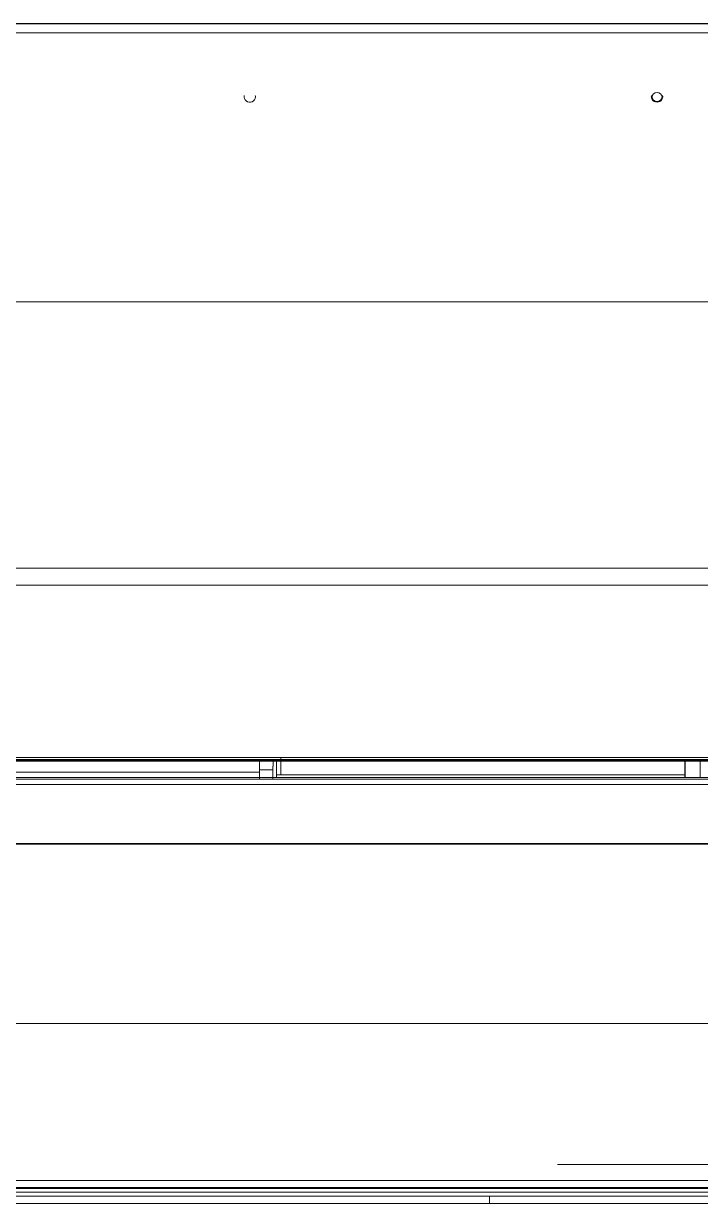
# Model space of a CAD drawing. Header units: millimetres. Extents: x 70151 to 230897, y 35202 to 113211.
# Drawn here: x 178696.6 to 178790.9, y 69091.2 to 69255.6 of the extents above; entities that cross this region are included whole.
import ezdxf

# ---------------------------------------------------------------- set-up
doc = ezdxf.new("R2010")
doc.units = ezdxf.units.MM
doc.header["$LTSCALE"] = 50
doc.layers.add('2-con', color=2, linetype='Continuous')
doc.layers.add('mark-B', color=2, linetype='Continuous', lineweight=20)

# ---------------------------------------------------------------- blocks, each defined once
blk = doc.blocks.new('무풍1WAY 대형')
at = {"layer": 'mark-B'}
for p, q in [((-19.43, -333.78), (-231.49, -333.78)), ((-231.46, -333.28), (-19.45, -333.28)), ((-116.06, -337.15), (-506.37, -337.15)), ((-539.75, -391.08), (539.72, -391.08)), ((-135.98, -391.08), (-135.98, -393.33)), ((-133.86, -393.33), (-133.86, -391.08)), ((-133.82, -393.33), (-133.82, -391.08)), ((-76.91, -393.33), (-76.91, -391.08)), ((-133.82, -391.43), (-76.91, -391.43)), ((-133.82, -391.43), (-76.91, -391.43)), ((-74.55, -392.13), (-76.41, -392.13)), ((-30.97, -391.81), (-74.55, -391.81)), ((289.26, -420.24), (-384.84, -420.24)), ((-551.7, -496.11), (0.01, -496.11)), ((-550.53, -496.13), (550.96, -496.13))]:
    blk.add_line(p, q, dxfattribs=at)
for centre, major_axis, ratio, start_param, end_param in [((-76.06, -409.24), (0, -26.39), 0.017455, 3.939688, 4.007011), ((-74.72, -409.24), (0, -26.39), 0.008727, 2.276174, 2.343498), ((-74.72, -409.24), (0, -26.89), 0.008727, 2.276175, 2.326024), ((-76.46, -352.47), (0, -72.2), 0.017455, 5.282413, 5.320859), ((-76.46, -352.47), (0, -72.2), 0.017455, 5.282413, 5.320859), ((-129.95, -485.91), (-0.797, 0), 0.913545, 3.141592, 6.283185), ((-129.95, -485.91), (-0.797, 0), 0.913545, 0, 0.258688), ((-129.95, -485.91), (-0.797, 0), 0.913545, 2.882802, 3.141592), ((-73.18, -485.91), (-0.797, 0), 0.913545, 2.882904, 6.283185), ((-73.18, -485.91), (-0.797, 0), 0.913545, 0, 0.25879)]:
    blk.add_ellipse(centre, major_axis=major_axis, ratio=ratio, start_param=start_param, end_param=end_param, dxfattribs=at)
blk.add_ellipse((-129.95, -485.91), major_axis=(-0.697, 0), ratio=0.913545, dxfattribs=at)
for points, degree in [([(-236.09, -331.71), (-192.92, -331.71), (-149.76, -331.71), (-106.59, -331.71)], 3), ([(-236.18, -332.72), (-106.59, -332.72)], 1), ([(-535.91, -356.78), (-392.78, -356.78), (-249.66, -356.78), (-106.54, -356.78)], 3), ([(-539.59, -390.85), (-269.79, -390.85), (0.01, -390.85)], 2), ([(-0.41, -417.85), (-52.38, -417.85), (-104.34, -417.85), (-156.31, -417.85)], 3), ([(-536.77, -457.36), (-358.13, -457.36), (-179.48, -457.36), (-0.84, -457.36)], 3), ([(-1.18, -494.86), (-184.64, -494.86), (-368.1, -494.86), (-551.56, -494.86)], 3), ([(0.01, -496.09), (-183.84, -496.09), (-367.7, -496.09), (-551.56, -496.09)], 3)]:
    blk.add_open_spline(points, degree=degree, dxfattribs=at)
for points, degree, knots in [([(-106.59, -332.72), (-106.59, -332.72), (-106.59, -332.72), (-106.59, -332.7), (-106.59, -332.68), (-106.59, -332.63), (-106.59, -332.6), (-106.59, -332.53), (-106.59, -332.48), (-106.59, -332.39), (-106.59, -332.34), (-106.59, -332.23), (-106.59, -332.17), (-106.59, -332.04), (-106.59, -331.98), (-106.59, -331.84), (-106.59, -331.78), (-106.59, -331.71)], 3, [0, 0, 0, 0, 0.125, 0.125, 0.25, 0.25, 0.375, 0.375, 0.5, 0.5, 0.625, 0.625, 0.75, 0.75, 0.875, 0.875, 1, 1, 1, 1]), ([(-106.59, -331.71), (-105.92, -331.71), (-105.26, -331.71), (-101.94, -331.71), (-99.28, -331.71), (-86.01, -331.71), (-75.38, -331.71), (-48.62, -331.71), (-32.48, -331.71), (-16.34, -331.71)], 3, [0, 0, 0, 0, 0.022069, 0.022069, 0.110345, 0.110345, 0.46345, 0.46345, 1, 1, 1, 1]), ([(-16.34, -332.72), (-31.05, -332.72), (-45.77, -332.72), (-62.59, -332.72), (-64.7, -332.72), (-80.07, -332.72), (-93.33, -332.72), (-106.59, -332.72)], 3, [0, 0, 0, 0, 0.489144, 0.489144, 0.559223, 0.559223, 1, 1, 1, 1]), ([(-552.04, -333.94), (-546.29, -333.94), (-540.54, -333.94), (-529.04, -333.94), (-523.29, -333.94), (-506.03, -333.94), (-494.53, -333.94), (-460.03, -333.94), (-437.03, -333.94), (-368.02, -333.94), (-322.02, -333.94), (-184, -333.94), (-92, -333.94), (0.01, -333.94)], 3, [0, 0, 0, 0, 0.03125, 0.03125, 0.0625, 0.0625, 0.125, 0.125, 0.25, 0.25, 0.5, 0.5, 1, 1, 1, 1]), ([(0.01, -334.91), (-92, -334.91), (-184, -334.91), (-322.02, -334.91), (-368.02, -334.91), (-437.03, -334.91), (-460.03, -334.91), (-494.53, -334.91), (-506.03, -334.91), (-523.29, -334.91), (-529.04, -334.91), (-540.54, -334.91), (-546.29, -334.91), (-552.04, -334.91)], 3, [0, 0, 0, 0, 0.5, 0.5, 0.75, 0.75, 0.875, 0.875, 0.9375, 0.9375, 0.96875, 0.96875, 1, 1, 1, 1]), ([(-106.54, -356.78), (-88.78, -356.78), (-53.27, -356.78), (-17.75, -356.78), (0.01, -356.78)], 3, [0, 0, 0, 0, 0.5, 1, 1, 1, 1]), ([(-532.79, -381.75), (-443.99, -381.75), (-355.19, -381.75), (-177.59, -381.75), (-88.79, -381.75), (0.01, -381.75)], 3, [0, 0, 0, 0, 0.5, 0.5, 1, 1, 1, 1]), ([(0.01, -381.87), (-6.58, -381.87), (-13.17, -381.87), (-46.11, -381.87), (-72.47, -381.87), (-151.54, -381.87), (-204.26, -381.87), (-303.14, -381.87), (-349.3, -381.87), (-402.09, -381.87), (-408.72, -381.87), (-441.72, -381.87), (-468.08, -381.87), (-507.23, -381.87), (-520.01, -381.87), (-532.79, -381.87)], 3, [0, 0, 0, 0, 0.037102, 0.037102, 0.18551, 0.18551, 0.482327, 0.482327, 0.74225, 0.74225, 0.77959, 0.77959, 0.928027, 0.928027, 1, 1, 1, 1]), ([(-533.95, -390.09), (-533.29, -390.09), (-532.62, -390.09), (-529.3, -390.09), (-526.65, -390.09), (-513.37, -390.09), (-502.75, -390.09), (-449.63, -390.09), (-407.15, -390.09), (-303.88, -390.09), (-243.1, -390.09), (-174.31, -390.09), (-166.3, -390.09), (-131.92, -390.09), (-105.56, -390.09), (-52.79, -390.09), (-26.39, -390.09), (0.01, -390.09)], 3, [0, 0, 0, 0, 0.00373, 0.00373, 0.01865, 0.01865, 0.07833, 0.07833, 0.317053, 0.317053, 0.658526, 0.658526, 0.703548, 0.703548, 0.851663, 0.851663, 1, 1, 1, 1]), ([(-76.41, -392.13), (-76.41, -392.14), (-76.41, -392.15), (-76.41, -392.17), (-76.41, -392.18), (-76.41, -392.2), (-76.41, -392.22), (-76.41, -392.24), (-76.41, -392.25), (-76.41, -392.27), (-76.41, -392.29), (-76.41, -392.31), (-76.41, -392.33), (-76.41, -392.35), (-76.41, -392.36), (-76.41, -392.38), (-76.41, -392.4), (-76.41, -392.42), (-76.41, -392.44), (-76.41, -392.46), (-76.41, -392.48), (-76.41, -392.5), (-76.41, -392.51), (-76.41, -392.53), (-76.41, -392.55), (-76.41, -392.57), (-76.41, -392.59), (-76.41, -392.61), (-76.41, -392.63), (-76.42, -392.65), (-76.42, -392.67), (-76.42, -392.69), (-76.42, -392.71), (-76.42, -392.73), (-76.42, -392.75), (-76.42, -392.77), (-76.42, -392.79), (-76.42, -392.81), (-76.42, -392.83), (-76.42, -392.85), (-76.42, -392.87), (-76.42, -392.89), (-76.42, -392.91), (-76.42, -392.93), (-76.42, -392.95), (-76.42, -392.97), (-76.42, -392.99), (-76.42, -393.01), (-76.42, -393.04), (-76.42, -393.06), (-76.42, -393.08), (-76.42, -393.1), (-76.42, -393.12), (-76.42, -393.14), (-76.42, -393.16), (-76.42, -393.18), (-76.42, -393.2), (-76.42, -393.22), (-76.42, -393.24), (-76.42, -393.26), (-76.42, -393.28), (-76.42, -393.3), (-76.42, -393.32), (-76.42, -393.34), (-76.42, -393.36), (-76.42, -393.38), (-76.42, -393.4), (-76.42, -393.42), (-76.42, -393.42)], 3, [0, 0, 0, 0, 0.015803, 0.031585, 0.047348, 0.063091, 0.078813, 0.094516, 0.110198, 0.125861, 0.141503, 0.157125, 0.172728, 0.18831, 0.203872, 0.219414, 0.234936, 0.250439, 0.265921, 0.281383, 0.296825, 0.312246, 0.327648, 0.34303, 0.358392, 0.373734, 0.389055, 0.404357, 0.419639, 0.4349, 0.450142, 0.465364, 0.480565, 0.495747, 0.510908, 0.526049, 0.541171, 0.556272, 0.571354, 0.586415, 0.601456, 0.616477, 0.631479, 0.64646, 0.661421, 0.676362, 0.691283, 0.706184, 0.721065, 0.735926, 0.750767, 0.765588, 0.780389, 0.79517, 0.809931, 0.824672, 0.839392, 0.854093, 0.868774, 0.883435, 0.898075, 0.912696, 0.927297, 0.941878, 0.956438, 0.970979, 0.985499, 1, 1, 1, 1]), ([(-74.55, -391.81), (-74.55, -391.82), (-74.55, -391.83), (-74.55, -391.85), (-74.55, -391.87), (-74.55, -391.89), (-74.55, -391.9), (-74.54, -391.92), (-74.54, -391.94), (-74.54, -391.96), (-74.54, -391.98), (-74.54, -392), (-74.54, -392.02), (-74.54, -392.04), (-74.54, -392.06), (-74.54, -392.08), (-74.54, -392.1), (-74.54, -392.12), (-74.54, -392.14), (-74.54, -392.16), (-74.54, -392.19), (-74.54, -392.21), (-74.54, -392.23), (-74.54, -392.25), (-74.54, -392.27), (-74.54, -392.29), (-74.54, -392.31), (-74.54, -392.33), (-74.54, -392.35), (-74.54, -392.38), (-74.54, -392.4), (-74.54, -392.42), (-74.54, -392.44), (-74.54, -392.46), (-74.54, -392.48), (-74.54, -392.51), (-74.54, -392.53), (-74.54, -392.55), (-74.54, -392.57), (-74.54, -392.59), (-74.54, -392.62), (-74.54, -392.64), (-74.54, -392.66), (-74.54, -392.68), (-74.54, -392.7), (-74.54, -392.73), (-74.54, -392.75), (-74.54, -392.77), (-74.54, -392.79), (-74.54, -392.82), (-74.54, -392.84), (-74.54, -392.86), (-74.54, -392.88), (-74.54, -392.91), (-74.54, -392.93), (-74.54, -392.95), (-74.54, -392.97), (-74.54, -393), (-74.54, -393.02), (-74.54, -393.04), (-74.54, -393.06), (-74.54, -393.09), (-74.54, -393.11), (-74.54, -393.13), (-74.54, -393.15), (-74.54, -393.18), (-74.54, -393.2), (-74.54, -393.22), (-74.54, -393.24), (-74.54, -393.27), (-74.54, -393.29), (-74.54, -393.31), (-74.54, -393.33), (-74.54, -393.36), (-74.54, -393.38), (-74.54, -393.4), (-74.54, -393.42), (-74.54, -393.42)], 3, [0, 0, 0, 0, 0.013907, 0.027799, 0.041675, 0.055536, 0.069381, 0.08321, 0.097024, 0.110823, 0.124606, 0.138373, 0.152126, 0.165862, 0.179583, 0.193289, 0.206979, 0.220653, 0.234312, 0.247956, 0.261584, 0.275196, 0.288793, 0.302374, 0.31594, 0.329491, 0.343026, 0.356545, 0.370049, 0.383537, 0.39701, 0.410468, 0.42391, 0.437336, 0.450747, 0.464142, 0.477522, 0.490886, 0.504235, 0.517568, 0.530886, 0.544189, 0.557475, 0.570747, 0.584002, 0.597243, 0.610467, 0.623677, 0.63687, 0.650049, 0.663211, 0.676359, 0.68949, 0.702607, 0.715707, 0.728793, 0.741862, 0.754916, 0.767955, 0.780978, 0.793986, 0.806978, 0.819955, 0.832916, 0.845862, 0.858792, 0.871706, 0.884606, 0.897489, 0.910357, 0.92321, 0.936047, 0.948869, 0.961675, 0.974465, 0.98724, 1, 1, 1, 1]), ([(-74.55, -392.13), (-74.55, -392.4), (-74.55, -392.9), (-74.54, -393.25), (-74.54, -393.42)], 2, [0, 0, 0, 0.5, 0.75, 1, 1, 1]), ([(0.01, -393.41), (-89.91, -393.41), (-224.8, -393.41), (-382.17, -393.41), (-460.86, -393.41), (-494.58, -393.41), (-511.44, -393.41), (-517.06, -393.41), (-525.49, -393.41), (-528.3, -393.41), (-532.52, -393.41), (-533.92, -393.41), (-536.73, -393.41), (-538.14, -393.41), (-539.55, -393.41)], 3, [0, 0, 0, 0, 0.5, 0.75, 0.875, 0.9375, 0.9375, 0.96875, 0.96875, 0.984375, 0.984375, 0.992188, 0.992188, 1, 1, 1, 1]), ([(-539.55, -393.33), (-538.14, -393.33), (-536.73, -393.33), (-533.92, -393.33), (-532.52, -393.33), (-528.3, -393.33), (-525.49, -393.33), (-517.06, -393.33), (-511.44, -393.33), (-494.58, -393.33), (-460.86, -393.33), (-382.17, -393.33), (-314.73, -393.33), (-179.84, -393.33), (-89.91, -393.33), (0.01, -393.33)], 3, [0, 0, 0, 0, 0.007812, 0.007812, 0.015625, 0.015625, 0.03125, 0.03125, 0.0625, 0.0625, 0.125, 0.25, 0.5, 0.5, 1, 1, 1, 1]), ([(-539.54, -393.57), (-539.1, -393.57), (-538.65, -393.57), (-537.66, -393.57), (-537.11, -393.57), (-531.61, -393.57), (-526.67, -393.57), (-519.53, -393.57), (-517.34, -393.57), (-512.94, -393.57), (-510.75, -393.57), (-504.16, -393.57), (-499.76, -393.57), (-493.17, -393.57), (-490.98, -393.57), (-486.58, -393.57), (-484.39, -393.57), (-477.8, -393.57), (-473.4, -393.57), (-466.81, -393.57), (-464.62, -393.57), (-460.22, -393.57), (-458.03, -393.57), (-451.44, -393.57), (-447.04, -393.57), (-440.46, -393.57), (-438.26, -393.57), (-433.87, -393.57), (-431.67, -393.57), (-425.08, -393.57), (-420.69, -393.57), (-414.1, -393.57), (-411.9, -393.57), (-407.51, -393.57), (-405.31, -393.57), (-400.92, -393.57), (-398.72, -393.57), (-392.13, -393.57), (-387.74, -393.57), (-381.15, -393.57), (-378.95, -393.57), (-374.56, -393.57), (-372.36, -393.57), (-365.77, -393.57), (-361.38, -393.57), (-354.79, -393.57), (-352.59, -393.57), (-348.2, -393.57), (-346, -393.57), (-341.97, -393.57), (-340.13, -393.57), (-272.2, -393.57), (-206.11, -393.57), (-104.88, -393.57), (-69.73, -393.57), (-25.8, -393.57), (-17.01, -393.57), (-6.03, -393.57), (-3.83, -393.57), (-1.09, -393.57), (-0.54, -393.57), (0.01, -393.57)], 3, [0, 0, 0, 0, 0.002483, 0.002483, 0.005537, 0.005537, 0.033016, 0.033016, 0.04523, 0.04523, 0.057443, 0.057443, 0.08187, 0.08187, 0.094084, 0.094084, 0.106297, 0.106297, 0.130724, 0.130724, 0.142938, 0.142938, 0.155152, 0.155152, 0.179579, 0.179579, 0.191792, 0.191792, 0.204006, 0.204006, 0.228433, 0.228433, 0.240646, 0.240646, 0.25286, 0.25286, 0.265073, 0.265073, 0.2895, 0.2895, 0.301714, 0.301714, 0.313927, 0.313927, 0.338354, 0.338354, 0.350568, 0.350568, 0.362781, 0.362781, 0.373, 0.373, 0.740463, 0.740463, 0.935879, 0.935879, 0.984733, 0.984733, 0.996947, 0.996947, 1, 1, 1, 1]), ([(0.01, -393.84), (-122.41, -393.84), (-244.84, -393.84), (-409.75, -393.84), (-452.24, -393.84), (-505.35, -393.84), (-515.98, -393.84), (-529.25, -393.84), (-531.91, -393.84), (-535.23, -393.84), (-535.89, -393.84), (-536.89, -393.84), (-537.22, -393.84), (-538.21, -393.84), (-538.88, -393.84), (-539.54, -393.84)], 3, [0, 0, 0, 0, 0.680702, 0.680702, 0.916951, 0.916951, 0.976013, 0.976013, 0.990779, 0.990779, 0.99447, 0.99447, 0.996309, 0.996309, 1, 1, 1, 1])]:
    blk.add_open_spline(points, degree=degree, knots=knots, dxfattribs=at)
blk = doc.blocks.new('dpdjzjs')
at = {"layer": 'mark-B', "rotation": 180}
blk.add_blockref('무풍1WAY 대형', (178654.91, 88751.49), dxfattribs=at)

msp = doc.modelspace()

# ---------------------------------------------------------------- block references
at = {"layer": '2-con'}
msp.add_blockref('dpdjzjs', (0, -19992.04), dxfattribs=at)

doc.saveas('drawing.dxf')
